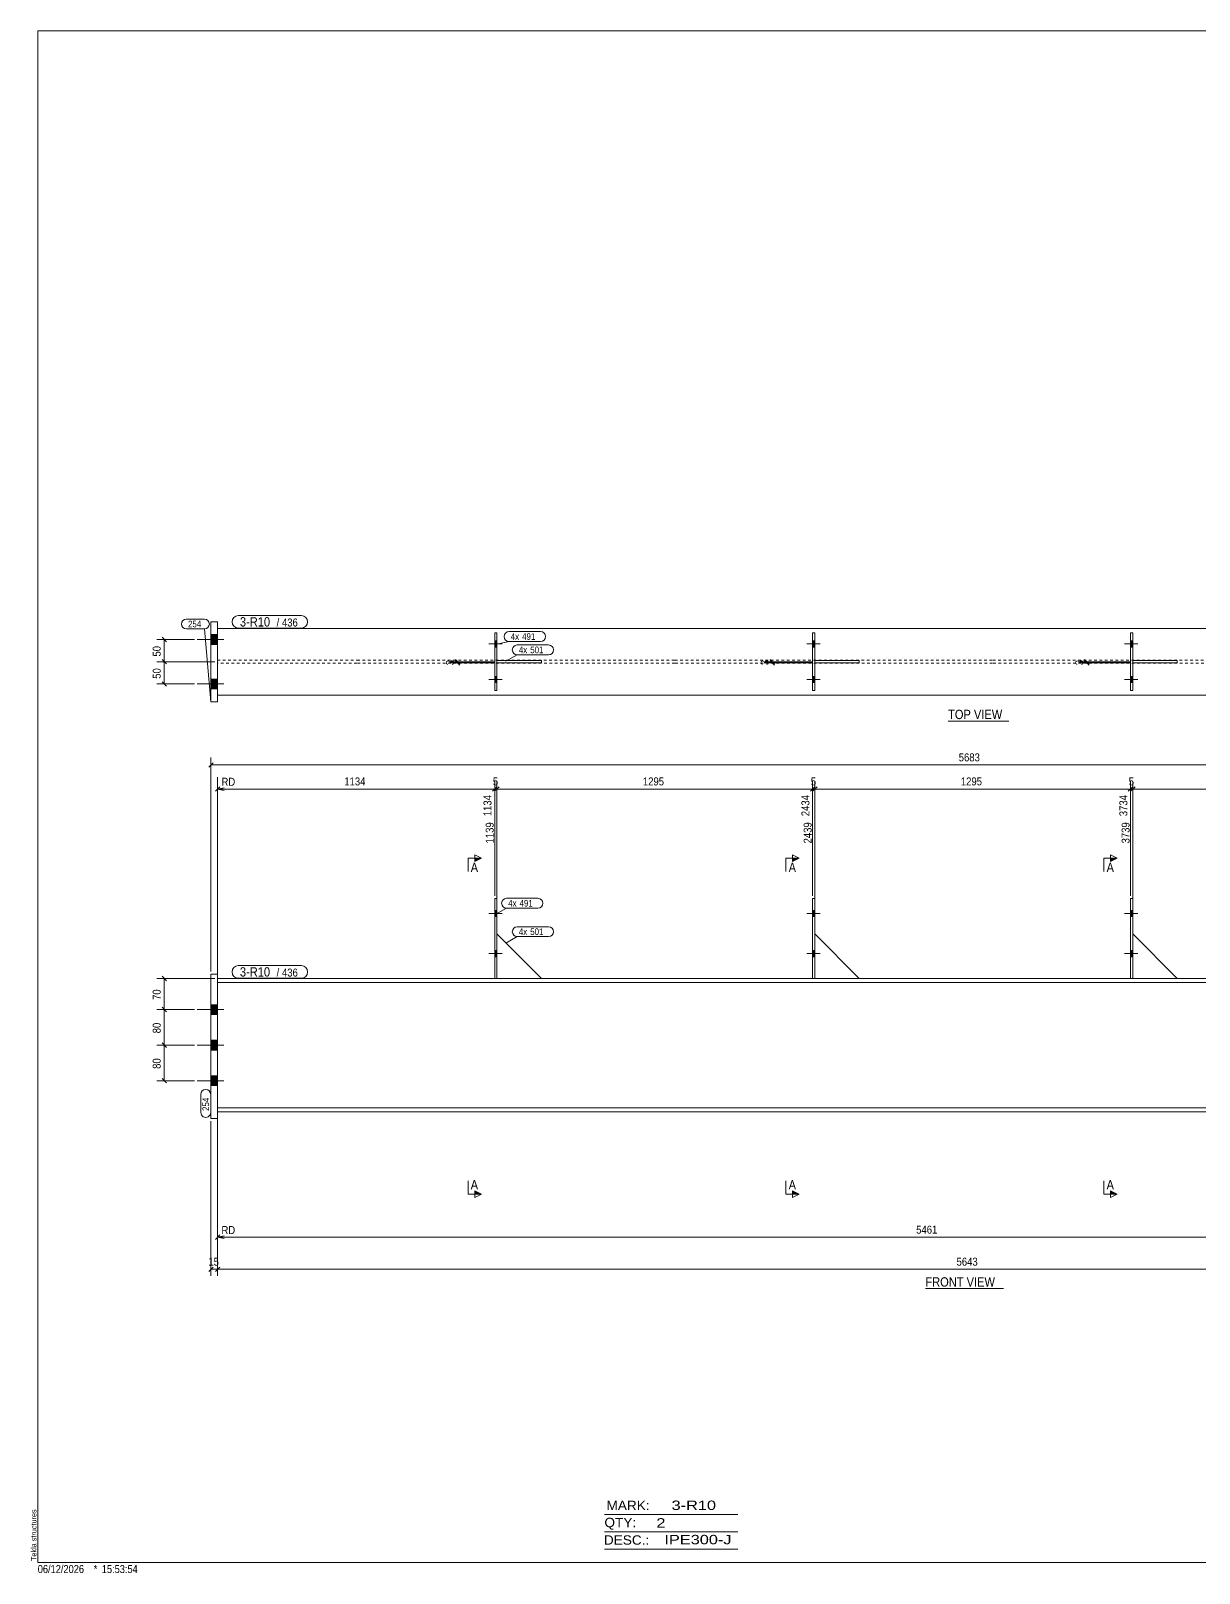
# Model space of a CAD drawing. Header units: millimetres. Extents: x 2 to 825, y 1 to 579.
# Drawn here: x 2 to 441, y 1 to 579 of the extents above; entities that cross this region are included whole.
import ezdxf

# ---------------------------------------------------------------- set-up
doc = ezdxf.new("R2010")
doc.units = ezdxf.units.MM
doc.linetypes.add('XKITLINE00', pattern=[0])
doc.linetypes.add('XKITLINE01', pattern=[4, 1, -1, 1, -1])
for name, color, linetype, lineweight in [('Bolt', 3, 'Continuous', 0), ('Dimensions', 7, 'Continuous', 0), ('DrawingSheet', 5, 'Continuous', 0), ('OtherObjectType', 7, 'Continuous', 0), ('Part', 2, 'Continuous', 0), ('PartMark', 7, 'Continuous', 0), ('Section', 6, 'Continuous', 0)]:
    doc.layers.add(name, color=color, linetype=linetype, lineweight=lineweight)
doc.styles.add('ARIAL', font='ARIAL.TTF')
doc.styles.add('ARIAL_NARROW', font='ARIALN.TTF')

# ---------------------------------------------------------------- blocks, each defined once
blk = doc.blocks.new('*A2')
at = {"layer": 'Bolt'}
for points in [[(176.35, 249.35), (177.18, 249.35), (177.18, 247.01), (176.35, 247.01)], [(176.35, 249.35), (177.18, 249.35), (177.18, 247.01), (176.35, 247.01)], [(176.35, 234.35), (177.18, 234.35), (177.18, 232.01), (176.35, 232.01)], [(176.35, 234.35), (177.18, 234.35), (177.18, 232.01), (176.35, 232.01)]]:
    blk.add_hatch(color=3, dxfattribs=at).paths.add_polyline_path(points, flags=17)
at = {"layer": 'Bolt', "color": 3, "linetype": 'XKITLINE00', "lineweight": 0}
for p, q in [((177.18, 249.35), (176.35, 249.35)), ((177.18, 249.35), (176.35, 249.35)), ((179.12, 248.18), (174.12, 248.18)), ((179.12, 248.18), (174.12, 248.18)), ((177.18, 247.01), (176.35, 247.01)), ((177.18, 247.01), (176.35, 247.01)), ((179.12, 233.18), (174.12, 233.18)), ((179.12, 233.18), (174.12, 233.18)), ((177.18, 234.35), (176.35, 234.35)), ((177.18, 234.35), (176.35, 234.35)), ((177.18, 232.01), (176.35, 232.01)), ((177.18, 232.01), (176.35, 232.01))]:
    blk.add_line(p, q, dxfattribs=at)
blk = doc.blocks.new('*A3')
at = {"layer": 'Bolt'}
for points in [[(295.58, 249.35), (296.42, 249.35), (296.42, 247.01), (295.58, 247.01)], [(295.58, 249.35), (296.42, 249.35), (296.42, 247.01), (295.58, 247.01)], [(295.58, 234.35), (296.42, 234.35), (296.42, 232.01), (295.58, 232.01)], [(295.58, 234.35), (296.42, 234.35), (296.42, 232.01), (295.58, 232.01)]]:
    blk.add_hatch(color=3, dxfattribs=at).paths.add_polyline_path(points, flags=17)
at = {"layer": 'Bolt', "color": 3, "linetype": 'XKITLINE00', "lineweight": 0}
for p, q in [((296.42, 249.35), (295.58, 249.35)), ((296.42, 249.35), (295.58, 249.35)), ((298.35, 248.18), (293.35, 248.18)), ((298.35, 248.18), (293.35, 248.18)), ((296.42, 247.01), (295.58, 247.01)), ((296.42, 247.01), (295.58, 247.01)), ((298.35, 233.18), (293.35, 233.18)), ((298.35, 233.18), (293.35, 233.18)), ((296.42, 234.35), (295.58, 234.35)), ((296.42, 234.35), (295.58, 234.35)), ((296.42, 232.01), (295.58, 232.01)), ((296.42, 232.01), (295.58, 232.01))]:
    blk.add_line(p, q, dxfattribs=at)
blk = doc.blocks.new('*A4')
at = {"layer": 'Bolt'}
for points in [[(414.82, 249.35), (415.65, 249.35), (415.65, 247.01), (414.82, 247.01)], [(414.82, 249.35), (415.65, 249.35), (415.65, 247.01), (414.82, 247.01)], [(414.82, 234.35), (415.65, 234.35), (415.65, 232.01), (414.82, 232.01)], [(414.82, 234.35), (415.65, 234.35), (415.65, 232.01), (414.82, 232.01)]]:
    blk.add_hatch(color=3, dxfattribs=at).paths.add_polyline_path(points, flags=17)
at = {"layer": 'Bolt', "color": 3, "linetype": 'XKITLINE00', "lineweight": 0}
for p, q in [((415.65, 249.35), (414.82, 249.35)), ((415.65, 249.35), (414.82, 249.35)), ((417.58, 248.18), (412.58, 248.18)), ((417.58, 248.18), (412.58, 248.18)), ((415.65, 247.01), (414.82, 247.01)), ((415.65, 247.01), (414.82, 247.01)), ((417.58, 233.18), (412.58, 233.18)), ((417.58, 233.18), (412.58, 233.18)), ((415.65, 234.35), (414.82, 234.35)), ((415.65, 234.35), (414.82, 234.35)), ((415.65, 232.01), (414.82, 232.01)), ((415.65, 232.01), (414.82, 232.01))]:
    blk.add_line(p, q, dxfattribs=at)
blk = doc.blocks.new('*A6')
at = {"layer": 'Bolt'}
for points in [[(72.45, 210.35), (69.95, 210.35), (69.95, 214.01), (72.45, 214.01)], [(72.45, 210.35), (69.95, 210.35), (69.95, 214.01), (72.45, 214.01)], [(72.45, 197.01), (69.95, 197.01), (69.95, 200.68), (72.45, 200.68)], [(72.45, 197.01), (69.95, 197.01), (69.95, 200.68), (72.45, 200.68)], [(72.45, 183.68), (69.95, 183.68), (69.95, 187.35), (72.45, 187.35)], [(72.45, 183.68), (69.95, 183.68), (69.95, 187.35), (72.45, 187.35)]]:
    blk.add_hatch(color=3, dxfattribs=at).paths.add_polyline_path(points, flags=17)
at = {"layer": 'Bolt', "color": 3, "linetype": 'XKITLINE00', "lineweight": 0}
for p, q in [((69.95, 214.01), (72.45, 214.01)), ((69.95, 214.01), (72.45, 214.01)), ((64.79, 212.18), (74.79, 212.18)), ((64.79, 212.18), (74.79, 212.18)), ((69.95, 210.35), (72.45, 210.35)), ((69.95, 210.35), (72.45, 210.35)), ((64.79, 198.85), (74.79, 198.85)), ((64.79, 198.85), (74.79, 198.85)), ((69.95, 200.68), (72.45, 200.68)), ((69.95, 200.68), (72.45, 200.68)), ((69.95, 197.01), (72.45, 197.01)), ((69.95, 197.01), (72.45, 197.01)), ((64.78, 185.51), (74.78, 185.51)), ((64.78, 185.51), (74.78, 185.51)), ((69.95, 187.35), (72.45, 187.35)), ((69.95, 187.35), (72.45, 187.35)), ((69.95, 183.68), (72.45, 183.68)), ((69.95, 183.68), (72.45, 183.68))]:
    blk.add_line(p, q, dxfattribs=at)
blk = doc.blocks.new('*A8')
at = {"layer": 'Part'}
blk.add_hatch(color=2, dxfattribs=at).paths.add_polyline_path([(584.76, 225.25), (586.36, 225.25), (585.56, 223.85)], flags=17)
at = {"layer": 'Part', "color": 2, "linetype": 'XKITLINE00', "lineweight": 0}
for p, q in [((124.62, 223.85), (72.45, 223.85)), ((124.62, 222.35), (72.45, 222.35)), ((243.85, 223.85), (124.72, 223.85)), ((243.85, 222.35), (124.72, 222.35)), ((363.08, 223.85), (243.95, 223.85)), ((363.08, 222.35), (243.95, 222.35)), ((482.32, 223.85), (363.18, 223.85)), ((482.32, 222.35), (363.18, 222.35)), ((635.56, 223.85), (482.42, 223.85)), ((635.4, 222.35), (482.42, 222.35)), ((585.56, 223.85), (584.76, 225.25)), ((584.76, 225.25), (586.36, 225.25)), ((586.36, 225.25), (585.56, 223.85)), ((124.62, 175.35), (72.45, 175.35)), ((72.45, 173.85), (124.62, 173.85)), ((243.85, 175.35), (124.72, 175.35)), ((124.72, 173.85), (243.85, 173.85)), ((363.08, 175.35), (243.95, 175.35)), ((243.95, 173.85), (363.08, 173.85)), ((482.32, 175.35), (363.18, 175.35)), ((363.18, 173.85), (482.32, 173.85)), ((630.44, 175.35), (482.42, 175.35)), ((482.42, 173.85), (630.29, 173.85))]:
    blk.add_line(p, q, dxfattribs=at)
at = {"layer": 'Part', "color": 7, "linetype": 'XKITLINE01', "lineweight": 0}
for p, q in [((72.45, 223.85), (72.45, 173.85)), ((630.29, 173.85), (635.56, 223.85))]:
    blk.add_line(p, q, dxfattribs=at)
at = {"layer": 'Part', "color": 2, "linetype": 'XKITLINE00', "lineweight": 0}
blk.add_circle((585.56, 224.75), 1, dxfattribs=at)
blk = doc.blocks.new('*A9')
at = {"layer": 'Part', "color": 2, "linetype": 'XKITLINE00', "lineweight": 0}
blk.add_line((193.85, 223.85), (177.18, 240.51), dxfattribs=at)
at = {"layer": 'Part', "color": 7, "linetype": 'XKITLINE01', "lineweight": 0}
for p, q in [((177.18, 240.51), (177.18, 223.85)), ((177.18, 223.85), (193.85, 223.85))]:
    blk.add_line(p, q, dxfattribs=at)
blk = doc.blocks.new('*A10')
at = {"layer": 'Part', "color": 2, "linetype": 'XKITLINE00', "lineweight": 0}
for p, q in [((176.35, 253.85), (177.18, 253.85)), ((176.35, 253.85), (176.35, 223.85)), ((177.18, 253.85), (177.18, 223.85))]:
    blk.add_line(p, q, dxfattribs=at)
at = {"layer": 'Part', "color": 7, "linetype": 'XKITLINE01', "lineweight": 0}
blk.add_line((177.18, 223.85), (176.35, 223.85), dxfattribs=at)
blk = doc.blocks.new('*A11')
at = {"layer": 'Part', "color": 2, "linetype": 'XKITLINE00', "lineweight": 0}
blk.add_line((313.08, 223.85), (296.42, 240.51), dxfattribs=at)
at = {"layer": 'Part', "color": 7, "linetype": 'XKITLINE01', "lineweight": 0}
for p, q in [((296.42, 240.51), (296.42, 223.85)), ((296.42, 223.85), (313.08, 223.85))]:
    blk.add_line(p, q, dxfattribs=at)
blk = doc.blocks.new('*A12')
at = {"layer": 'Part', "color": 2, "linetype": 'XKITLINE00', "lineweight": 0}
for p, q in [((295.58, 253.85), (296.42, 253.85)), ((295.58, 253.85), (295.58, 223.85)), ((296.42, 253.85), (296.42, 223.85))]:
    blk.add_line(p, q, dxfattribs=at)
at = {"layer": 'Part', "color": 7, "linetype": 'XKITLINE01', "lineweight": 0}
blk.add_line((296.42, 223.85), (295.58, 223.85), dxfattribs=at)
blk = doc.blocks.new('*A13')
at = {"layer": 'Part', "color": 2, "linetype": 'XKITLINE00', "lineweight": 0}
blk.add_line((432.32, 223.85), (415.65, 240.51), dxfattribs=at)
at = {"layer": 'Part', "color": 7, "linetype": 'XKITLINE01', "lineweight": 0}
for p, q in [((415.65, 240.51), (415.65, 223.85)), ((415.65, 223.85), (432.32, 223.85))]:
    blk.add_line(p, q, dxfattribs=at)
blk = doc.blocks.new('*A14')
at = {"layer": 'Part', "color": 2, "linetype": 'XKITLINE00', "lineweight": 0}
for p, q in [((414.82, 253.85), (415.65, 253.85)), ((414.82, 253.85), (414.82, 223.85)), ((415.65, 253.85), (415.65, 223.85))]:
    blk.add_line(p, q, dxfattribs=at)
at = {"layer": 'Part', "color": 7, "linetype": 'XKITLINE01', "lineweight": 0}
blk.add_line((415.65, 223.85), (414.82, 223.85), dxfattribs=at)
blk = doc.blocks.new('*A17')
at = {"layer": 'Part', "color": 2, "linetype": 'XKITLINE00', "lineweight": 0}
for p, q in [((69.95, 171.35), (69.95, 225.51)), ((72.45, 225.51), (69.95, 225.51)), ((72.45, 171.35), (72.45, 225.51)), ((72.45, 171.35), (69.95, 171.35))]:
    blk.add_line(p, q, dxfattribs=at)
blk = doc.blocks.new('*A21')
at = {"layer": 'Bolt'}
for points in [[(176.35, 350.38), (177.18, 350.38), (177.18, 348.05), (176.35, 348.05)], [(176.35, 350.38), (177.18, 350.38), (177.18, 348.05), (176.35, 348.05)], [(176.35, 337.05), (177.18, 337.05), (177.18, 334.71), (176.35, 334.71)], [(176.35, 337.05), (177.18, 337.05), (177.18, 334.71), (176.35, 334.71)]]:
    blk.add_hatch(color=3, dxfattribs=at).paths.add_polyline_path(points, flags=17)
at = {"layer": 'Bolt', "color": 3, "linetype": 'XKITLINE00', "lineweight": 0}
for p, q in [((179.12, 349.21), (174.12, 349.21)), ((179.12, 349.21), (174.12, 349.21)), ((177.18, 350.38), (176.35, 350.38)), ((177.18, 350.38), (176.35, 350.38)), ((177.18, 348.05), (176.35, 348.05)), ((177.18, 348.05), (176.35, 348.05)), ((179.12, 335.88), (174.12, 335.88)), ((179.12, 335.88), (174.12, 335.88)), ((177.18, 337.05), (176.35, 337.05)), ((177.18, 337.05), (176.35, 337.05)), ((177.18, 334.71), (176.35, 334.71)), ((177.18, 334.71), (176.35, 334.71))]:
    blk.add_line(p, q, dxfattribs=at)
blk = doc.blocks.new('*A22')
at = {"layer": 'Bolt'}
for points in [[(295.58, 350.38), (296.42, 350.38), (296.42, 348.05), (295.58, 348.05)], [(295.58, 350.38), (296.42, 350.38), (296.42, 348.05), (295.58, 348.05)], [(295.58, 337.05), (296.42, 337.05), (296.42, 334.71), (295.58, 334.71)], [(295.58, 337.05), (296.42, 337.05), (296.42, 334.71), (295.58, 334.71)]]:
    blk.add_hatch(color=3, dxfattribs=at).paths.add_polyline_path(points, flags=17)
at = {"layer": 'Bolt', "color": 3, "linetype": 'XKITLINE00', "lineweight": 0}
for p, q in [((298.35, 349.21), (293.35, 349.21)), ((298.35, 349.21), (293.35, 349.21)), ((296.42, 350.38), (295.58, 350.38)), ((296.42, 350.38), (295.58, 350.38)), ((296.42, 348.05), (295.58, 348.05)), ((296.42, 348.05), (295.58, 348.05)), ((298.35, 335.88), (293.35, 335.88)), ((298.35, 335.88), (293.35, 335.88)), ((296.42, 337.05), (295.58, 337.05)), ((296.42, 337.05), (295.58, 337.05)), ((296.42, 334.71), (295.58, 334.71)), ((296.42, 334.71), (295.58, 334.71))]:
    blk.add_line(p, q, dxfattribs=at)
blk = doc.blocks.new('*A23')
at = {"layer": 'Bolt'}
for points in [[(414.82, 350.38), (415.65, 350.38), (415.65, 348.05), (414.82, 348.05)], [(414.82, 350.38), (415.65, 350.38), (415.65, 348.05), (414.82, 348.05)], [(414.82, 337.05), (415.65, 337.05), (415.65, 334.71), (414.82, 334.71)], [(414.82, 337.05), (415.65, 337.05), (415.65, 334.71), (414.82, 334.71)]]:
    blk.add_hatch(color=3, dxfattribs=at).paths.add_polyline_path(points, flags=17)
at = {"layer": 'Bolt', "color": 3, "linetype": 'XKITLINE00', "lineweight": 0}
for p, q in [((417.58, 349.21), (412.58, 349.21)), ((417.58, 349.21), (412.58, 349.21)), ((415.65, 350.38), (414.82, 350.38)), ((415.65, 350.38), (414.82, 350.38)), ((415.65, 348.05), (414.82, 348.05)), ((415.65, 348.05), (414.82, 348.05)), ((417.58, 335.88), (412.58, 335.88)), ((417.58, 335.88), (412.58, 335.88)), ((415.65, 337.05), (414.82, 337.05)), ((415.65, 337.05), (414.82, 337.05)), ((415.65, 334.71), (414.82, 334.71)), ((415.65, 334.71), (414.82, 334.71))]:
    blk.add_line(p, q, dxfattribs=at)
blk = doc.blocks.new('*A25')
at = {"layer": 'Bolt'}
for points in [[(69.95, 352.71), (72.45, 352.71), (72.45, 349.05), (69.95, 349.05)], [(69.95, 352.71), (72.45, 352.71), (72.45, 349.05), (69.95, 349.05)], [(69.95, 352.71), (72.45, 352.71), (72.45, 349.05), (69.95, 349.05)], [(69.95, 336.05), (72.45, 336.05), (72.45, 332.38), (69.95, 332.38)], [(69.95, 336.05), (72.45, 336.05), (72.45, 332.38), (69.95, 332.38)], [(69.95, 336.05), (72.45, 336.05), (72.45, 332.38), (69.95, 332.38)]]:
    blk.add_hatch(color=3, dxfattribs=at).paths.add_polyline_path(points, flags=17)
at = {"layer": 'Bolt', "color": 3, "linetype": 'XKITLINE00', "lineweight": 0}
for p, q in [((69.95, 352.71), (72.45, 352.71)), ((69.95, 352.71), (72.45, 352.71)), ((69.95, 352.71), (72.45, 352.71)), ((64.78, 350.88), (74.78, 350.88)), ((64.79, 350.88), (74.79, 350.88)), ((64.79, 350.88), (74.79, 350.88)), ((69.95, 349.05), (72.45, 349.05)), ((69.95, 349.05), (72.45, 349.05)), ((69.95, 349.05), (72.45, 349.05)), ((69.95, 336.05), (72.45, 336.05)), ((69.95, 336.05), (72.45, 336.05)), ((69.95, 336.05), (72.45, 336.05)), ((64.78, 334.21), (74.78, 334.21)), ((64.79, 334.21), (74.79, 334.21)), ((64.79, 334.21), (74.79, 334.21)), ((69.95, 332.38), (72.45, 332.38)), ((69.95, 332.38), (72.45, 332.38)), ((69.95, 332.38), (72.45, 332.38))]:
    blk.add_line(p, q, dxfattribs=at)
blk = doc.blocks.new('*A27')
at = {"layer": 'Part'}
blk.add_hatch(color=2, dxfattribs=at).paths.add_polyline_path([(584.76, 343.95), (586.36, 343.95), (585.56, 342.55)], flags=17)
at = {"layer": 'Part', "color": 2, "linetype": 'XKITLINE00', "lineweight": 0}
for p, q in [((72.45, 355.05), (124.62, 355.05)), ((124.72, 355.05), (243.85, 355.05)), ((243.95, 355.05), (363.08, 355.05)), ((363.18, 355.05), (482.32, 355.05)), ((482.42, 355.05), (635.56, 355.05)), ((635.56, 355.05), (635.56, 343.21)), ((585.56, 342.55), (584.76, 343.95)), ((584.76, 343.95), (586.36, 343.95)), ((586.36, 343.95), (585.56, 342.55)), ((635.56, 330.05), (635.56, 341.88)), ((72.45, 330.05), (124.62, 330.05)), ((124.72, 330.05), (243.85, 330.05)), ((243.95, 330.05), (363.08, 330.05)), ((363.18, 330.05), (482.32, 330.05)), ((482.42, 330.05), (635.56, 330.05))]:
    blk.add_line(p, q, dxfattribs=at)
at = {"layer": 'Part', "color": 7, "linetype": 'XKITLINE01', "lineweight": 0}
for p, q in [((72.45, 355.05), (72.45, 330.05)), ((72.45, 330.05), (72.45, 355.05)), ((72.45, 355.05), (72.45, 355.05)), ((72.45, 355.05), (72.45, 343.09)), ((72.45, 343.09), (72.45, 355.05)), ((72.45, 355.05), (72.45, 355.05)), ((72.45, 355.05), (72.45, 355.05)), ((72.45, 355.05), (72.45, 355.05)), ((72.45, 355.05), (72.45, 355.05)), ((630.29, 330.05), (630.29, 355.05)), ((630.44, 355.05), (630.44, 343.09)), ((635.4, 343.09), (635.4, 355.05)), ((72.45, 343.09), (72.45, 343.09)), ((72.45, 343.09), (124.62, 343.09)), ((72.45, 330.05), (72.45, 342.01)), ((72.45, 342.01), (72.45, 342.01)), ((72.45, 342.01), (72.45, 330.05)), ((124.62, 342.01), (72.45, 342.01)), ((124.72, 343.09), (243.85, 343.09)), ((243.85, 342.01), (124.72, 342.01)), ((243.95, 343.09), (363.08, 343.09)), ((363.08, 342.01), (243.95, 342.01)), ((363.18, 343.09), (482.32, 343.09)), ((482.32, 342.01), (363.18, 342.01)), ((482.42, 343.09), (635.4, 343.09)), ((635.4, 342.01), (482.42, 342.01)), ((630.44, 330.05), (630.44, 342.01)), ((635.4, 330.05), (635.4, 342.01)), ((635.56, 343.21), (635.56, 341.88)), ((72.45, 330.05), (72.45, 330.05)), ((72.45, 330.05), (72.45, 330.05)), ((72.45, 330.05), (72.45, 330.05))]:
    blk.add_line(p, q, dxfattribs=at)
at = {"layer": 'Part', "color": 2, "linetype": 'XKITLINE00', "lineweight": 0}
blk.add_circle((585.56, 343.45), 1, dxfattribs=at)
blk = doc.blocks.new('*A28')
at = {"layer": 'Part', "color": 2, "linetype": 'XKITLINE00', "lineweight": 0}
for p, q in [((177.18, 342.96), (193.85, 342.96)), ((193.85, 342.13), (177.18, 342.13)), ((193.85, 342.13), (193.85, 342.96))]:
    blk.add_line(p, q, dxfattribs=at)
at = {"layer": 'Part', "color": 7, "linetype": 'XKITLINE01', "lineweight": 0}
blk.add_line((177.18, 342.13), (177.18, 342.96), dxfattribs=at)
blk.add_line((177.18, 342.13), (177.18, 342.96), dxfattribs=at)
blk = doc.blocks.new('*A29')
at = {"layer": 'Part', "color": 2, "linetype": 'XKITLINE00', "lineweight": 0}
for p, q in [((176.35, 353.38), (177.18, 353.38)), ((176.35, 331.71), (176.35, 353.38)), ((177.18, 353.38), (177.18, 331.71)), ((177.18, 331.71), (176.35, 331.71))]:
    blk.add_line(p, q, dxfattribs=at)
blk = doc.blocks.new('*A30')
at = {"layer": 'Part', "color": 2, "linetype": 'XKITLINE00', "lineweight": 0}
for p, q in [((296.42, 342.96), (313.08, 342.96)), ((313.08, 342.13), (296.42, 342.13)), ((313.08, 342.13), (313.08, 342.96))]:
    blk.add_line(p, q, dxfattribs=at)
at = {"layer": 'Part', "color": 7, "linetype": 'XKITLINE01', "lineweight": 0}
blk.add_line((296.42, 342.13), (296.42, 342.96), dxfattribs=at)
blk.add_line((296.42, 342.13), (296.42, 342.96), dxfattribs=at)
blk = doc.blocks.new('*A31')
at = {"layer": 'Part', "color": 2, "linetype": 'XKITLINE00', "lineweight": 0}
for p, q in [((295.58, 353.38), (296.42, 353.38)), ((295.58, 331.71), (295.58, 353.38)), ((296.42, 353.38), (296.42, 331.71)), ((296.42, 331.71), (295.58, 331.71))]:
    blk.add_line(p, q, dxfattribs=at)
blk = doc.blocks.new('*A32')
at = {"layer": 'Part', "color": 2, "linetype": 'XKITLINE00', "lineweight": 0}
for p, q in [((415.65, 342.96), (432.32, 342.96)), ((432.32, 342.13), (415.65, 342.13)), ((432.32, 342.13), (432.32, 342.96))]:
    blk.add_line(p, q, dxfattribs=at)
at = {"layer": 'Part', "color": 7, "linetype": 'XKITLINE01', "lineweight": 0}
blk.add_line((415.65, 342.13), (415.65, 342.96), dxfattribs=at)
blk.add_line((415.65, 342.13), (415.65, 342.96), dxfattribs=at)
blk = doc.blocks.new('*A33')
at = {"layer": 'Part', "color": 2, "linetype": 'XKITLINE00', "lineweight": 0}
for p, q in [((414.82, 353.38), (415.65, 353.38)), ((414.82, 331.71), (414.82, 353.38)), ((415.65, 353.38), (415.65, 331.71)), ((415.65, 331.71), (414.82, 331.71))]:
    blk.add_line(p, q, dxfattribs=at)
blk = doc.blocks.new('*A36')
at = {"layer": 'Part', "color": 2, "linetype": 'XKITLINE00', "lineweight": 0}
for p, q in [((69.95, 357.55), (69.95, 357.55)), ((69.95, 357.55), (69.95, 357.55)), ((69.95, 327.55), (69.95, 357.55)), ((69.95, 357.55), (72.45, 357.55)), ((69.95, 327.55), (69.95, 357.55)), ((72.45, 357.55), (72.45, 327.55)), ((69.95, 327.55), (69.95, 327.55)), ((69.95, 327.55), (69.95, 327.55)), ((72.45, 327.55), (69.95, 327.55))]:
    blk.add_line(p, q, dxfattribs=at)
at = {"layer": 'Part', "color": 7, "linetype": 'XKITLINE01', "lineweight": 0}
blk.add_line((72.45, 327.55), (72.45, 357.55), dxfattribs=at)
blk = doc.blocks.new('*A44')
at = {"layer": 'DrawingSheet', "color": 5, "linetype": 'XKITLINE00', "lineweight": 0}
for p, q in [((825, 579), (5, 579)), ((5, 579), (5, 5)), ((825, 5), (825, 579)), ((5, 5), (825, 5))]:
    blk.add_line(p, q, dxfattribs=at)
at = {"layer": 'DrawingSheet', "color": 5, "style": 'ARIAL', "width": 0.85}
blk.add_text('Tekla structures', height=2, rotation=90, dxfattribs=at).set_placement((4.5, 5.5))
blk = doc.blocks.new('*A48')
at = {"layer": 'OtherObjectType', "color": 6, "linetype": 'XKITLINE00', "lineweight": 0}
for p, q in [((217.5, 23), (267.5, 23)), ((217.5, 16.5), (267.5, 16.5)), ((217.5, 10), (267.5, 10))]:
    blk.add_line(p, q, dxfattribs=at)
at = {"layer": 'OtherObjectType', "color": 6, "style": 'ARIAL_NARROW'}
for s, width, p in [('MARK:', 1.275, (218.27, 24.58)), ('3-R10', 1.525501, (242.69, 24.65)), ('QTY:', 1.275, (217.5, 18.19)), ('2', 1.525501, (236.99, 18.05)), ('DESC.:', 1.275, (217.29, 11.63)), ('IPE300-J', 1.525501, (240, 11.79))]:
    blk.add_text(s, height=3.5, dxfattribs=dict(at, width=width)).set_placement(p)
blk = doc.blocks.new('*A51')
at = {"layer": 'OtherObjectType', "color": 7, "style": 'ARIAL_NARROW', "width": 1.008832}
for s, p in [('06/12/2026', (4.99, 1)), ('*', (26, 1)), ('15:53:54', (29, 1))]:
    blk.add_text(s, height=3, dxfattribs=at).set_placement(p)
blk = doc.blocks.new('*A52')
at = {"layer": 'Dimensions', "color": 7, "linetype": 'XKITLINE00', "lineweight": 0}
for p, q in [((69.95, 226.51), (69.95, 306.7)), ((639.71, 240.33), (639.71, 306.7)), ((70.8, 304.7), (69.11, 303)), ((69.95, 303.85), (639.71, 303.85)), ((640.56, 304.7), (638.86, 303))]:
    blk.add_line(p, q, dxfattribs=at)
at = {"layer": 'Dimensions', "color": 3}
for p in [(69.95, 303.85), (639.71, 303.85)]:
    blk.add_point(p, dxfattribs=at)
at = {"layer": 'Dimensions', "color": 3, "style": 'ARIAL', "width": 0.85}
blk.add_text('5683', height=3, dxfattribs=at).set_placement((350.38, 305.2))
blk = doc.blocks.new('*A53')
at = {"layer": 'Dimensions', "color": 7, "linetype": 'XKITLINE00', "lineweight": 0}
for p, q in [((69.95, 170.35), (69.95, 112.45)), ((72.45, 172.85), (72.45, 112.45)), ((70.8, 115.7), (69.1, 114)), ((73.3, 115.7), (71.6, 114)), ((69.95, 114.85), (72.45, 114.85))]:
    blk.add_line(p, q, dxfattribs=at)
at = {"layer": 'Dimensions', "color": 3}
for p in [(69.95, 114.85), (72.45, 114.85)]:
    blk.add_point(p, dxfattribs=at)
at = {"layer": 'Dimensions', "color": 3, "style": 'ARIAL', "width": 0.85}
blk.add_text('15', height=3, dxfattribs=at).set_placement((68.97, 116.2))
blk = doc.blocks.new('*A54')
at = {"layer": 'Dimensions', "color": 7, "linetype": 'XKITLINE00', "lineweight": 0}
for p, q in [((177.2, 295.7), (175.5, 294)), ((178.03, 295.7), (176.34, 294)), ((176.35, 254.85), (176.35, 297.7)), ((176.35, 294.85), (177.18, 294.85)), ((177.18, 241.51), (177.18, 297.7))]:
    blk.add_line(p, q, dxfattribs=at)
at = {"layer": 'Dimensions', "color": 3}
for p in [(176.35, 294.85), (177.18, 294.85)]:
    blk.add_point(p, dxfattribs=at)
at = {"layer": 'Dimensions', "color": 3, "style": 'ARIAL', "width": 0.85}
blk.add_text('5', height=3, dxfattribs=at).set_placement((175.66, 296.2))
blk.add_text('1139', height=3, rotation=90.00021, dxfattribs=at).set_placement((175.98, 274.45))
blk = doc.blocks.new('*A55')
at = {"layer": 'Dimensions', "color": 7, "linetype": 'XKITLINE00', "lineweight": 0}
for p, q in [((178.03, 295.7), (176.34, 294)), ((177.18, 241.51), (177.18, 297.7)), ((177.18, 294.85), (295.58, 294.85)), ((296.43, 295.7), (294.74, 294)), ((295.58, 254.85), (295.58, 297.7))]:
    blk.add_line(p, q, dxfattribs=at)
at = {"layer": 'Dimensions', "color": 3}
for p in [(177.18, 294.85), (295.58, 294.85)]:
    blk.add_point(p, dxfattribs=at)
at = {"layer": 'Dimensions', "color": 3, "style": 'ARIAL', "width": 0.85}
blk.add_text('1295', height=3, dxfattribs=at).set_placement((231.93, 296.2))
blk.add_text('2434', height=3, rotation=90.00021, dxfattribs=at).set_placement((294.38, 284.65))
blk = doc.blocks.new('*A56')
at = {"layer": 'Dimensions', "color": 7, "linetype": 'XKITLINE00', "lineweight": 0}
for p, q in [((296.43, 295.7), (294.74, 294)), ((297.27, 295.7), (295.57, 294)), ((295.58, 254.85), (295.58, 297.7)), ((295.58, 294.85), (296.42, 294.85)), ((296.42, 241.51), (296.42, 297.7))]:
    blk.add_line(p, q, dxfattribs=at)
at = {"layer": 'Dimensions', "color": 3}
for p in [(295.58, 294.85), (296.42, 294.85)]:
    blk.add_point(p, dxfattribs=at)
at = {"layer": 'Dimensions', "color": 3, "style": 'ARIAL', "width": 0.85}
blk.add_text('5', height=3, dxfattribs=at).set_placement((294.89, 296.2))
blk.add_text('2439', height=3, rotation=90.00021, dxfattribs=at).set_placement((295.22, 274.45))
blk = doc.blocks.new('*A57')
at = {"layer": 'Dimensions', "color": 7, "linetype": 'XKITLINE00', "lineweight": 0}
for p, q in [((297.27, 295.7), (295.57, 294)), ((296.42, 241.51), (296.42, 297.7)), ((296.42, 294.85), (414.82, 294.85)), ((415.67, 295.7), (413.97, 294)), ((414.82, 254.85), (414.82, 297.7))]:
    blk.add_line(p, q, dxfattribs=at)
at = {"layer": 'Dimensions', "color": 3}
for p in [(296.42, 294.85), (414.82, 294.85)]:
    blk.add_point(p, dxfattribs=at)
at = {"layer": 'Dimensions', "color": 3, "style": 'ARIAL', "width": 0.85}
blk.add_text('1295', height=3, dxfattribs=at).set_placement((351.17, 296.2))
blk.add_text('3734', height=3, rotation=90.00021, dxfattribs=at).set_placement((413.62, 284.65))
blk = doc.blocks.new('*A58')
at = {"layer": 'Dimensions', "color": 7, "linetype": 'XKITLINE00', "lineweight": 0}
for p, q in [((415.67, 295.7), (413.97, 294)), ((416.5, 295.7), (414.8, 294)), ((414.82, 254.85), (414.82, 297.7)), ((414.82, 294.85), (415.65, 294.85)), ((415.65, 241.51), (415.65, 297.7))]:
    blk.add_line(p, q, dxfattribs=at)
at = {"layer": 'Dimensions', "color": 3}
for p in [(414.82, 294.85), (415.65, 294.85)]:
    blk.add_point(p, dxfattribs=at)
at = {"layer": 'Dimensions', "color": 3, "style": 'ARIAL', "width": 0.85}
blk.add_text('5', height=3, dxfattribs=at).set_placement((414.12, 296.2))
blk.add_text('3739', height=3, rotation=90.00021, dxfattribs=at).set_placement((414.45, 274.45))
blk = doc.blocks.new('*A59')
at = {"layer": 'Dimensions', "color": 7, "linetype": 'XKITLINE00', "lineweight": 0}
for p, q in [((416.5, 295.7), (414.8, 294)), ((415.65, 241.51), (415.65, 297.7)), ((415.65, 294.85), (534.05, 294.85)), ((534.9, 295.7), (533.2, 294)), ((534.05, 254.85), (534.05, 297.7))]:
    blk.add_line(p, q, dxfattribs=at)
at = {"layer": 'Dimensions', "color": 3}
for p in [(415.65, 294.85), (534.05, 294.85)]:
    blk.add_point(p, dxfattribs=at)
at = {"layer": 'Dimensions', "color": 3, "style": 'ARIAL', "width": 0.85}
blk.add_text('1295', height=3, dxfattribs=at).set_placement((470.4, 296.2))
blk.add_text('5034', height=3, rotation=90.00021, dxfattribs=at).set_placement((532.85, 284.65))
blk = doc.blocks.new('*A63')
at = {"layer": 'Dimensions', "color": 7, "linetype": 'XKITLINE00', "lineweight": 0}
for p, q in [((63.79, 198.85), (49.6, 198.85)), ((51.6, 199.7), (53.3, 198)), ((52.45, 185.51), (52.45, 198.85)), ((63.78, 185.51), (49.6, 185.51)), ((51.6, 186.36), (53.3, 184.67))]:
    blk.add_line(p, q, dxfattribs=at)
at = {"layer": 'Dimensions', "color": 3}
for p in [(52.45, 198.85), (52.45, 185.51)]:
    blk.add_point(p, dxfattribs=at)
at = {"layer": 'Dimensions', "color": 3, "style": 'ARIAL', "width": 0.85}
blk.add_text('80', height=3, rotation=90.00021, dxfattribs=at).set_placement((51.1, 189.96))
blk = doc.blocks.new('*A64')
at = {"layer": 'Dimensions', "color": 7, "linetype": 'XKITLINE00', "lineweight": 0}
for p, q in [((63.79, 212.18), (49.6, 212.18)), ((51.6, 213.03), (53.3, 211.33)), ((52.45, 198.85), (52.45, 212.18)), ((63.79, 198.85), (49.6, 198.85)), ((51.6, 199.7), (53.3, 198))]:
    blk.add_line(p, q, dxfattribs=at)
at = {"layer": 'Dimensions', "color": 3}
for p in [(52.45, 212.18), (52.45, 198.85)]:
    blk.add_point(p, dxfattribs=at)
at = {"layer": 'Dimensions', "color": 3, "style": 'ARIAL', "width": 0.85}
blk.add_text('80', height=3, rotation=90.00021, dxfattribs=at).set_placement((51.1, 203.29))
blk = doc.blocks.new('*A65')
at = {"layer": 'Dimensions', "color": 7, "linetype": 'XKITLINE00', "lineweight": 0}
for p, q in [((71.45, 223.85), (49.6, 223.85)), ((51.6, 224.7), (53.3, 223)), ((52.45, 212.18), (52.45, 223.85)), ((63.79, 212.18), (49.6, 212.18)), ((51.6, 213.03), (53.3, 211.33))]:
    blk.add_line(p, q, dxfattribs=at)
at = {"layer": 'Dimensions', "color": 3}
for p in [(52.45, 223.85), (52.45, 212.18)]:
    blk.add_point(p, dxfattribs=at)
at = {"layer": 'Dimensions', "color": 3, "style": 'ARIAL', "width": 0.85}
blk.add_text('70', height=3, rotation=90.00021, dxfattribs=at).set_placement((51.1, 215.79))
blk = doc.blocks.new('*A71')
at = {"layer": 'PartMark', "color": 7, "linetype": 'XKITLINE00', "lineweight": 0}
for p, q in [((66.15, 173.6), (66.15, 180.36)), ((69.85, 173.6), (69.85, 180.36))]:
    blk.add_line(p, q, dxfattribs=at)
for centre, start, end in [((68, 180.36), 359.99605, 179.99605), ((68, 173.6), 179.99605, 359.99605)]:
    blk.add_arc(centre, 1.85, start, end, dxfattribs=at)
at = {"layer": 'PartMark', "color": 3, "style": 'ARIAL', "width": 0.85}
blk.add_text('254', height=2.5, rotation=89.99448, dxfattribs=at).set_placement((69.25, 174.2))
blk = doc.blocks.new('*A75')
at = {"layer": 'PartMark', "color": 7, "linetype": 'XKITLINE00', "lineweight": 0}
for p, q in [((80.2, 228.65), (103.85, 228.65)), ((80.2, 223.95), (103.85, 223.95))]:
    blk.add_line(p, q, dxfattribs=at)
for centre, start, end in [((80.2, 226.3), 90, 270), ((103.85, 226.3), 270, 90)]:
    blk.add_arc(centre, 2.35, start, end, dxfattribs=at)
at = {"layer": 'PartMark', "color": 1, "style": 'ARIAL', "width": 0.85}
blk.add_text('3-R10', height=3.5, dxfattribs=at).set_placement((80.8, 224.55))
at = {"layer": 'PartMark', "color": 3, "style": 'ARIAL', "width": 0.85}
for s, p in [('/', (94.56, 224.55)), ('436', (96.58, 224.55))]:
    blk.add_text(s, height=3, dxfattribs=at).set_placement(p)
blk = doc.blocks.new('*A76')
at = {"layer": 'PartMark', "color": 7, "linetype": 'XKITLINE00', "lineweight": 0}
for p, q in [((184.81, 243.22), (196.59, 243.22)), ((180.57, 237.13), (184.81, 239.52)), ((184.81, 239.52), (196.59, 239.52))]:
    blk.add_line(p, q, dxfattribs=at)
for centre, start, end in [((184.81, 241.37), 90, 270), ((196.59, 241.37), 270, 90)]:
    blk.add_arc(centre, 1.85, start, end, dxfattribs=at)
at = {"layer": 'PartMark', "color": 3, "style": 'ARIAL', "width": 0.85}
for s, p in [('4x', (185.41, 240.12)), ('501', (189.68, 240.12))]:
    blk.add_text(s, height=2.5, dxfattribs=at).set_placement(p)
blk = doc.blocks.new('*A77')
at = {"layer": 'PartMark', "color": 7, "linetype": 'XKITLINE00', "lineweight": 0}
for p, q in [((176.57, 247.8), (180.81, 250.19)), ((180.81, 253.89), (192.59, 253.89)), ((180.81, 250.19), (192.59, 250.19))]:
    blk.add_line(p, q, dxfattribs=at)
for centre, start, end in [((180.81, 252.04), 90, 270), ((192.59, 252.04), 270, 90)]:
    blk.add_arc(centre, 1.85, start, end, dxfattribs=at)
at = {"layer": 'PartMark', "color": 3, "style": 'ARIAL', "width": 0.85}
for s, p in [('4x', (181.41, 250.79)), ('491', (185.68, 250.79))]:
    blk.add_text(s, height=2.5, dxfattribs=at).set_placement(p)
blk = doc.blocks.new('*A78')
at = {"layer": 'Section'}
for points in [[(288.08, 268.96), (290.58, 268.96), (288.08, 267.71)], [(288.08, 144.25), (290.58, 143), (288.08, 143)]]:
    blk.add_hatch(color=3, dxfattribs=at).paths.add_polyline_path(points, flags=17)
at = {"layer": 'Section', "color": 1, "linetype": 'XKITLINE00', "lineweight": 0}
for p, q in [((285.58, 268.96), (285.58, 263.96)), ((285.58, 268.96), (290.58, 268.96)), ((285.58, 143), (285.58, 148)), ((285.58, 143), (290.58, 143))]:
    blk.add_line(p, q, dxfattribs=at)
at = {"layer": 'Section', "color": 3, "linetype": 'XKITLINE00', "lineweight": 0}
for p, q in [((288.08, 267.71), (288.08, 270.21)), ((288.08, 270.21), (290.58, 268.96)), ((290.58, 268.96), (288.08, 267.71)), ((290.58, 143), (288.08, 144.25)), ((288.08, 144.25), (288.08, 141.75)), ((290.58, 143), (288.08, 141.75))]:
    blk.add_line(p, q, dxfattribs=at)
at = {"layer": 'Section', "color": 7, "style": 'ARIAL', "width": 0.85}
for p in [(286.58, 263.71), (286.58, 144.75)]:
    blk.add_text('A', height=3.5, dxfattribs=at).set_placement(p)
blk = doc.blocks.new('*A79')
at = {"layer": 'Section'}
for points in [[(168.85, 268.96), (171.35, 268.96), (168.85, 267.71)], [(168.85, 144.25), (171.35, 143), (168.85, 143)]]:
    blk.add_hatch(color=3, dxfattribs=at).paths.add_polyline_path(points, flags=17)
at = {"layer": 'Section', "color": 1, "linetype": 'XKITLINE00', "lineweight": 0}
for p, q in [((166.35, 268.96), (166.35, 263.96)), ((166.35, 268.96), (171.35, 268.96)), ((166.35, 143), (166.35, 148)), ((166.35, 143), (171.35, 143))]:
    blk.add_line(p, q, dxfattribs=at)
at = {"layer": 'Section', "color": 3, "linetype": 'XKITLINE00', "lineweight": 0}
for p, q in [((168.85, 267.71), (168.85, 270.21)), ((168.85, 270.21), (171.35, 268.96)), ((171.35, 268.96), (168.85, 267.71)), ((171.35, 143), (168.85, 144.25)), ((168.85, 144.25), (168.85, 141.75)), ((171.35, 143), (168.85, 141.75))]:
    blk.add_line(p, q, dxfattribs=at)
at = {"layer": 'Section', "color": 7, "style": 'ARIAL', "width": 0.85}
for p in [(167.35, 263.71), (167.35, 144.75)]:
    blk.add_text('A', height=3.5, dxfattribs=at).set_placement(p)
blk = doc.blocks.new('*A81')
at = {"layer": 'Section'}
for points in [[(407.32, 268.96), (409.82, 268.96), (407.32, 267.71)], [(407.32, 144.25), (409.82, 143), (407.32, 143)]]:
    blk.add_hatch(color=3, dxfattribs=at).paths.add_polyline_path(points, flags=17)
at = {"layer": 'Section', "color": 1, "linetype": 'XKITLINE00', "lineweight": 0}
for p, q in [((404.82, 268.96), (404.82, 263.96)), ((404.82, 268.96), (409.82, 268.96)), ((404.82, 143), (404.82, 148)), ((404.82, 143), (409.82, 143))]:
    blk.add_line(p, q, dxfattribs=at)
at = {"layer": 'Section', "color": 3, "linetype": 'XKITLINE00', "lineweight": 0}
for p, q in [((407.32, 267.71), (407.32, 270.21)), ((407.32, 270.21), (409.82, 268.96)), ((409.82, 268.96), (407.32, 267.71)), ((409.82, 143), (407.32, 144.25)), ((407.32, 144.25), (407.32, 141.75)), ((409.82, 143), (407.32, 141.75))]:
    blk.add_line(p, q, dxfattribs=at)
at = {"layer": 'Section', "color": 7, "style": 'ARIAL', "width": 0.85}
for p in [(405.82, 263.71), (405.82, 144.75)]:
    blk.add_text('A', height=3.5, dxfattribs=at).set_placement(p)
blk = doc.blocks.new('*A82')
at = {"layer": 'OtherObjectType', "color": 7, "linetype": 'XKITLINE00', "lineweight": 0}
blk.add_line((337.87, 107.6), (367.17, 107.6), dxfattribs=at)
at = {"layer": 'OtherObjectType', "color": 7, "style": 'ARIAL', "width": 0.85}
blk.add_text('FRONT VIEW', height=3.5, dxfattribs=at).set_placement((337.87, 108.35))
blk = doc.blocks.new('*A83')
at = {"layer": 'Dimensions', "color": 7, "linetype": 'XKITLINE00', "lineweight": 0}
for p, q in [((635.56, 222.85), (635.56, 112.45)), ((72.45, 172.85), (72.45, 112.45)), ((73.3, 115.7), (71.6, 114)), ((636.41, 115.7), (634.71, 114)), ((72.45, 114.85), (635.56, 114.85))]:
    blk.add_line(p, q, dxfattribs=at)
at = {"layer": 'Dimensions', "color": 3}
for p in [(72.45, 114.85), (635.56, 114.85)]:
    blk.add_point(p, dxfattribs=at)
at = {"layer": 'Dimensions', "color": 3, "style": 'ARIAL', "width": 0.85}
blk.add_text('5643', height=3, dxfattribs=at).set_placement((349.56, 116.2))
blk = doc.blocks.new('*A85')
at = {"layer": 'Dimensions', "color": 7, "linetype": 'XKITLINE00', "lineweight": 0}
for p, q in [((72.45, 172.88), (72.45, 124.53)), ((72.45, 172.85), (72.45, 124.45)), ((605.29, 169.04), (605.29, 124.45)), ((73.3, 127.7), (71.6, 126)), ((74.95, 127.35), (72.45, 126.85)), ((606.14, 127.7), (604.44, 126)), ((72.45, 126.85), (605.29, 126.85)), ((74.95, 126.35), (72.45, 126.85)), ((79.67, 126.85), (72.45, 126.85))]:
    blk.add_line(p, q, dxfattribs=at)
at = {"layer": 'Dimensions', "color": 3}
for p in [(72.45, 126.85), (605.29, 126.85)]:
    blk.add_point(p, dxfattribs=at)
at = {"layer": 'Dimensions', "color": 7}
blk.add_point((72.45, 126.85), dxfattribs=at)
at = {"layer": 'Dimensions', "color": 3, "style": 'ARIAL', "width": 0.85}
blk.add_text('5461', height=3, rotation=90.00021, dxfattribs=at).set_placement((604.09, 128.15))
for s, p in [('RD', (73.89, 128.05)), ('5461', (334.42, 128.2))]:
    blk.add_text(s, height=3, dxfattribs=at).set_placement(p)
blk = doc.blocks.new('*A87')
at = {"layer": 'Dimensions', "color": 7, "linetype": 'XKITLINE00', "lineweight": 0}
for p, q in [((73.3, 295.7), (71.6, 294)), ((72.45, 224.83), (72.45, 299.28)), ((72.45, 224.85), (72.45, 297.7)), ((74.95, 295.35), (72.45, 294.85)), ((72.45, 294.85), (176.35, 294.85)), ((74.95, 294.35), (72.45, 294.85)), ((79.68, 294.85), (72.45, 294.85)), ((177.2, 295.7), (175.5, 294)), ((176.35, 254.85), (176.35, 297.7))]:
    blk.add_line(p, q, dxfattribs=at)
at = {"layer": 'Dimensions', "color": 3}
for p in [(72.45, 294.85), (176.35, 294.85)]:
    blk.add_point(p, dxfattribs=at)
at = {"layer": 'Dimensions', "color": 7}
blk.add_point((72.45, 294.85), dxfattribs=at)
at = {"layer": 'Dimensions', "color": 3, "style": 'ARIAL', "width": 0.85}
for s, p in [('RD', (73.9, 296.05)), ('1134', (119.95, 296.2))]:
    blk.add_text(s, height=3, dxfattribs=at).set_placement(p)
blk.add_text('1134', height=3, rotation=90.00021, dxfattribs=at).set_placement((175.15, 284.65))
blk = doc.blocks.new('*A89')
at = {"layer": 'Dimensions', "color": 7, "linetype": 'XKITLINE00', "lineweight": 0}
for p, q in [((71.45, 342.55), (49.6, 342.55)), ((51.6, 343.4), (53.3, 341.7)), ((52.45, 334.21), (52.45, 342.55)), ((63.79, 334.21), (49.6, 334.21)), ((51.6, 335.06), (53.3, 333.37))]:
    blk.add_line(p, q, dxfattribs=at)
at = {"layer": 'Dimensions', "color": 3}
for p in [(52.45, 342.55), (52.45, 334.21)]:
    blk.add_point(p, dxfattribs=at)
at = {"layer": 'Dimensions', "color": 3, "style": 'ARIAL', "width": 0.85}
blk.add_text('50', height=3, rotation=90.00021, dxfattribs=at).set_placement((51.1, 336.16))
blk = doc.blocks.new('*A90')
at = {"layer": 'Dimensions', "color": 7, "linetype": 'XKITLINE00', "lineweight": 0}
for p, q in [((63.79, 350.88), (49.6, 350.88)), ((51.6, 351.73), (53.3, 350.03)), ((52.45, 342.55), (52.45, 350.88)), ((71.45, 342.55), (49.6, 342.55)), ((51.6, 343.4), (53.3, 341.7))]:
    blk.add_line(p, q, dxfattribs=at)
at = {"layer": 'Dimensions', "color": 3}
for p in [(52.45, 350.88), (52.45, 342.55)]:
    blk.add_point(p, dxfattribs=at)
at = {"layer": 'Dimensions', "color": 3, "style": 'ARIAL', "width": 0.85}
blk.add_text('50', height=3, rotation=90.00021, dxfattribs=at).set_placement((51.1, 344.49))
blk = doc.blocks.new('*A93')
at = {"layer": 'Dimensions', "color": 7, "linetype": 'XKITLINE00', "lineweight": 0}
for p, q in [((176.18, 342.55), (159.6, 342.55)), ((176.18, 342.13), (159.6, 342.13)), ((161.6, 343.4), (163.3, 341.7)), ((161.6, 342.98), (163.3, 341.28)), ((162.45, 342.13), (162.45, 342.55))]:
    blk.add_line(p, q, dxfattribs=at)
at = {"layer": 'Dimensions', "color": 3}
for p in [(162.45, 342.55), (162.45, 342.13)]:
    blk.add_point(p, dxfattribs=at)
at = {"layer": 'Dimensions', "color": 3, "style": 'ARIAL', "width": 0.85}
blk.add_text('3', height=3, rotation=90.00021, dxfattribs=at).set_placement((161.1, 341.23))
blk = doc.blocks.new('*A95')
at = {"layer": 'Dimensions', "color": 7, "linetype": 'XKITLINE00', "lineweight": 0}
for p, q in [((414.65, 342.55), (395.6, 342.55)), ((414.65, 342.13), (395.6, 342.13)), ((397.6, 343.4), (399.3, 341.7)), ((397.6, 342.98), (399.3, 341.28)), ((398.45, 342.13), (398.45, 342.55))]:
    blk.add_line(p, q, dxfattribs=at)
at = {"layer": 'Dimensions', "color": 3}
for p in [(398.45, 342.55), (398.45, 342.13)]:
    blk.add_point(p, dxfattribs=at)
at = {"layer": 'Dimensions', "color": 3, "style": 'ARIAL', "width": 0.85}
blk.add_text('3', height=3, rotation=90.00021, dxfattribs=at).set_placement((397.1, 341.23))
blk = doc.blocks.new('*A96')
at = {"layer": 'Dimensions', "color": 7, "linetype": 'XKITLINE00', "lineweight": 0}
for p, q in [((295.42, 342.55), (277.6, 342.55)), ((295.42, 342.13), (277.6, 342.13)), ((279.6, 343.4), (281.3, 341.7)), ((279.6, 342.98), (281.3, 341.28)), ((280.45, 342.13), (280.45, 342.55))]:
    blk.add_line(p, q, dxfattribs=at)
at = {"layer": 'Dimensions', "color": 3}
for p in [(280.45, 342.55), (280.45, 342.13)]:
    blk.add_point(p, dxfattribs=at)
at = {"layer": 'Dimensions', "color": 3, "style": 'ARIAL', "width": 0.85}
blk.add_text('3', height=3, rotation=90.00021, dxfattribs=at).set_placement((279.1, 341.23))
blk = doc.blocks.new('*A100')
at = {"layer": 'PartMark', "color": 7, "linetype": 'XKITLINE00', "lineweight": 0}
for p, q in [((60.74, 358.54), (67.5, 358.54)), ((60.74, 354.84), (67.5, 354.84)), ((69.95, 327.55), (67.5, 354.84))]:
    blk.add_line(p, q, dxfattribs=at)
for centre, start, end in [((60.74, 356.69), 90, 270), ((67.5, 356.69), 270, 90)]:
    blk.add_arc(centre, 1.85, start, end, dxfattribs=at)
at = {"layer": 'PartMark', "color": 3, "style": 'ARIAL', "width": 0.85}
blk.add_text('254', height=2.5, dxfattribs=at).set_placement((61.34, 355.44))
blk = doc.blocks.new('*A101')
at = {"layer": 'PartMark', "color": 7, "linetype": 'XKITLINE00', "lineweight": 0}
for p, q in [((80.2, 359.85), (103.85, 359.85)), ((80.2, 355.15), (103.85, 355.15))]:
    blk.add_line(p, q, dxfattribs=at)
for centre, start, end in [((80.2, 357.5), 90, 270), ((103.85, 357.5), 270, 90)]:
    blk.add_arc(centre, 2.35, start, end, dxfattribs=at)
at = {"layer": 'PartMark', "color": 1, "style": 'ARIAL', "width": 0.85}
blk.add_text('3-R10', height=3.5, dxfattribs=at).set_placement((80.8, 355.75))
at = {"layer": 'PartMark', "color": 3, "style": 'ARIAL', "width": 0.85}
for s, p in [('/', (94.56, 355.75)), ('436', (96.57, 355.75))]:
    blk.add_text(s, height=3, dxfattribs=at).set_placement(p)
blk = doc.blocks.new('*A102')
at = {"layer": 'PartMark', "color": 7, "linetype": 'XKITLINE00', "lineweight": 0}
for p, q in [((184.81, 348.84), (196.59, 348.84)), ((180.57, 342.75), (184.81, 345.14)), ((184.81, 345.14), (196.59, 345.14))]:
    blk.add_line(p, q, dxfattribs=at)
for centre, start, end in [((184.81, 346.99), 90, 270), ((196.59, 346.99), 270, 90)]:
    blk.add_arc(centre, 1.85, start, end, dxfattribs=at)
at = {"layer": 'PartMark', "color": 3, "style": 'ARIAL', "width": 0.85}
for s, p in [('4x', (185.41, 345.74)), ('501', (189.68, 345.74))]:
    blk.add_text(s, height=2.5, dxfattribs=at).set_placement(p)
blk = doc.blocks.new('*A103')
at = {"layer": 'PartMark', "color": 7, "linetype": 'XKITLINE00', "lineweight": 0}
for p, q in [((181.76, 353.85), (193.55, 353.85)), ((176.57, 349), (181.76, 350.15)), ((181.76, 350.15), (193.55, 350.15))]:
    blk.add_line(p, q, dxfattribs=at)
for centre, start, end in [((181.76, 352), 90, 270), ((193.55, 352), 270, 90)]:
    blk.add_arc(centre, 1.85, start, end, dxfattribs=at)
at = {"layer": 'PartMark', "color": 3, "style": 'ARIAL', "width": 0.85}
for s, p in [('4x', (182.36, 350.75)), ('491', (186.63, 350.75))]:
    blk.add_text(s, height=2.5, dxfattribs=at).set_placement(p)
blk = doc.blocks.new('*A104')
at = {"layer": 'OtherObjectType', "color": 7, "linetype": 'XKITLINE00', "lineweight": 0}
blk.add_line((346.38, 320.3), (369.2, 320.3), dxfattribs=at)
at = {"layer": 'OtherObjectType', "color": 7, "style": 'ARIAL', "width": 0.85}
blk.add_text('TOP VIEW', height=3.5, dxfattribs=at).set_placement((346.38, 321.05))

msp = doc.modelspace()

# ---------------------------------------------------------------- block references
at = {"lineweight": 0}
for name in ['*A44', '*A100', '*A101', '*A25', '*A36', '*A29', '*A103', '*A31', '*A33', '*A90', '*A21', '*A102', '*A22', '*A23', '*A89', '*A93', '*A28', '*A96', '*A30', '*A95', '*A32', '*A104', '*A52', '*A87', '*A54', '*A55', '*A56', '*A57', '*A58', '*A59', '*A79', '*A78', '*A81', '*A2', '*A10', '*A77', '*A3', '*A12', '*A4', '*A14', '*A76', '*A9', '*A11', '*A13', '*A17', '*A75', '*A65', '*A83', '*A6', '*A64', '*A63', '*A71', '*A53', '*A85', '*A82', '*A48', '*A51']:
    msp.add_blockref(name, (0, 0), dxfattribs=at)
at = {"layer": 'Part', "lineweight": 0}
for name in ['*A27', '*A8']:
    msp.add_blockref(name, (0, 0), dxfattribs=at)

doc.saveas('drawing.dxf')
